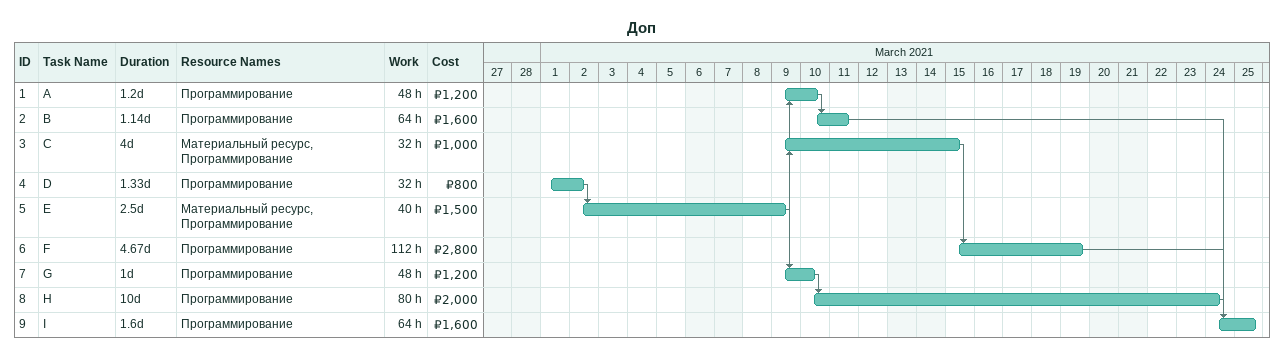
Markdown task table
Доп

| ID | Task | Duration | Start | Finish | Predecessors | Resources | Work (h) | Cost (₽) |
|---|---|---|---|---|---|---|---|---|
| 1 | A | 1.2d | 2021-03-09 | 2021-03-10 | 5 | Программирование | 48 | 1200 |
| 2 | B | 1.14d | 2021-03-10 | 2021-03-11 | 1 | Программирование | 64 | 1600 |
| 3 | C | 4d | 2021-03-09 | 2021-03-15 | 5 | Материальный ресурс, Программирование | 32 | 1000 |
| 4 | D | 1.33d | 2021-03-01 | 2021-03-02 |  | Программирование | 32 | 800 |
| 5 | E | 2.5d | 2021-03-02 | 2021-03-09 | 4 | Материальный ресурс, Программирование | 40 | 1500 |
| 6 | F | 4.67d | 2021-03-15 | 2021-03-19 | 3 | Программирование | 112 | 2800 |
| 7 | G | 1d | 2021-03-09 | 2021-03-10 | 5 | Программирование | 48 | 1200 |
| 8 | H | 10d | 2021-03-10 | 2021-03-24 | 7 | Программирование | 80 | 2000 |
| 9 | I | 1.6d | 2021-03-24 | 2021-03-25 | 2, 6, 8 | Программирование | 64 | 1600 |
